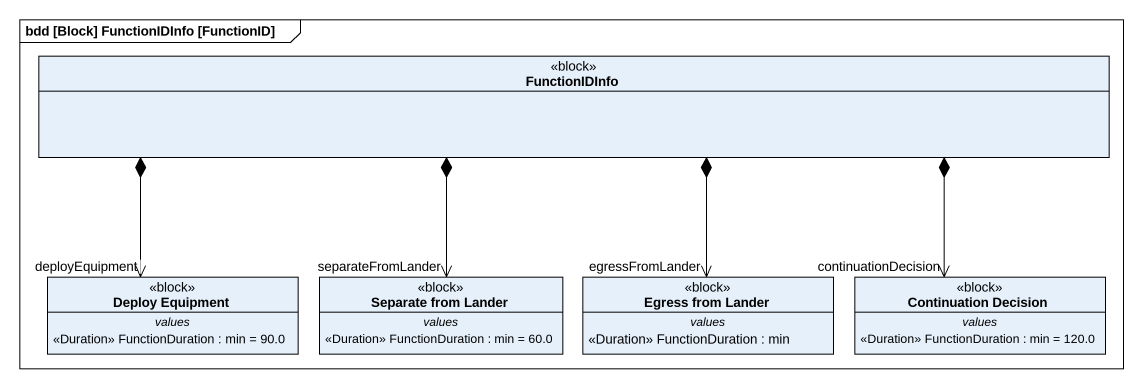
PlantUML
@startuml
mainframe bdd [Block] FunctionIDInfo [FunctionID]
hide circle
hide empty members
class FunctionIDInfo <<block>>
class "Deploy Equipment" as Deploy_Equipment <<block>> {
  -- values --
  <<Duration>> FunctionDuration : min = 90.0
}
class "Separate from Lander" as Separate_from_Lander <<block>> {
  -- values --
  <<Duration>> FunctionDuration : min = 60.0
}
class "Egress from Lander" as Egress_from_Lander <<block>> {
  -- values --
  <<Duration>> FunctionDuration : min
}
class "Continuation Decision" as Continuation_Decision <<block>> {
  -- values --
  <<Duration>> FunctionDuration : min = 120.0
}
FunctionIDInfo *-left-> "deployEquipment" Deploy_Equipment
FunctionIDInfo *--> "separateFromLander" Separate_from_Lander
FunctionIDInfo *--> "egressFromLander" Egress_from_Lander
FunctionIDInfo *-right-> "continuationDecision" Continuation_Decision
@enduml
